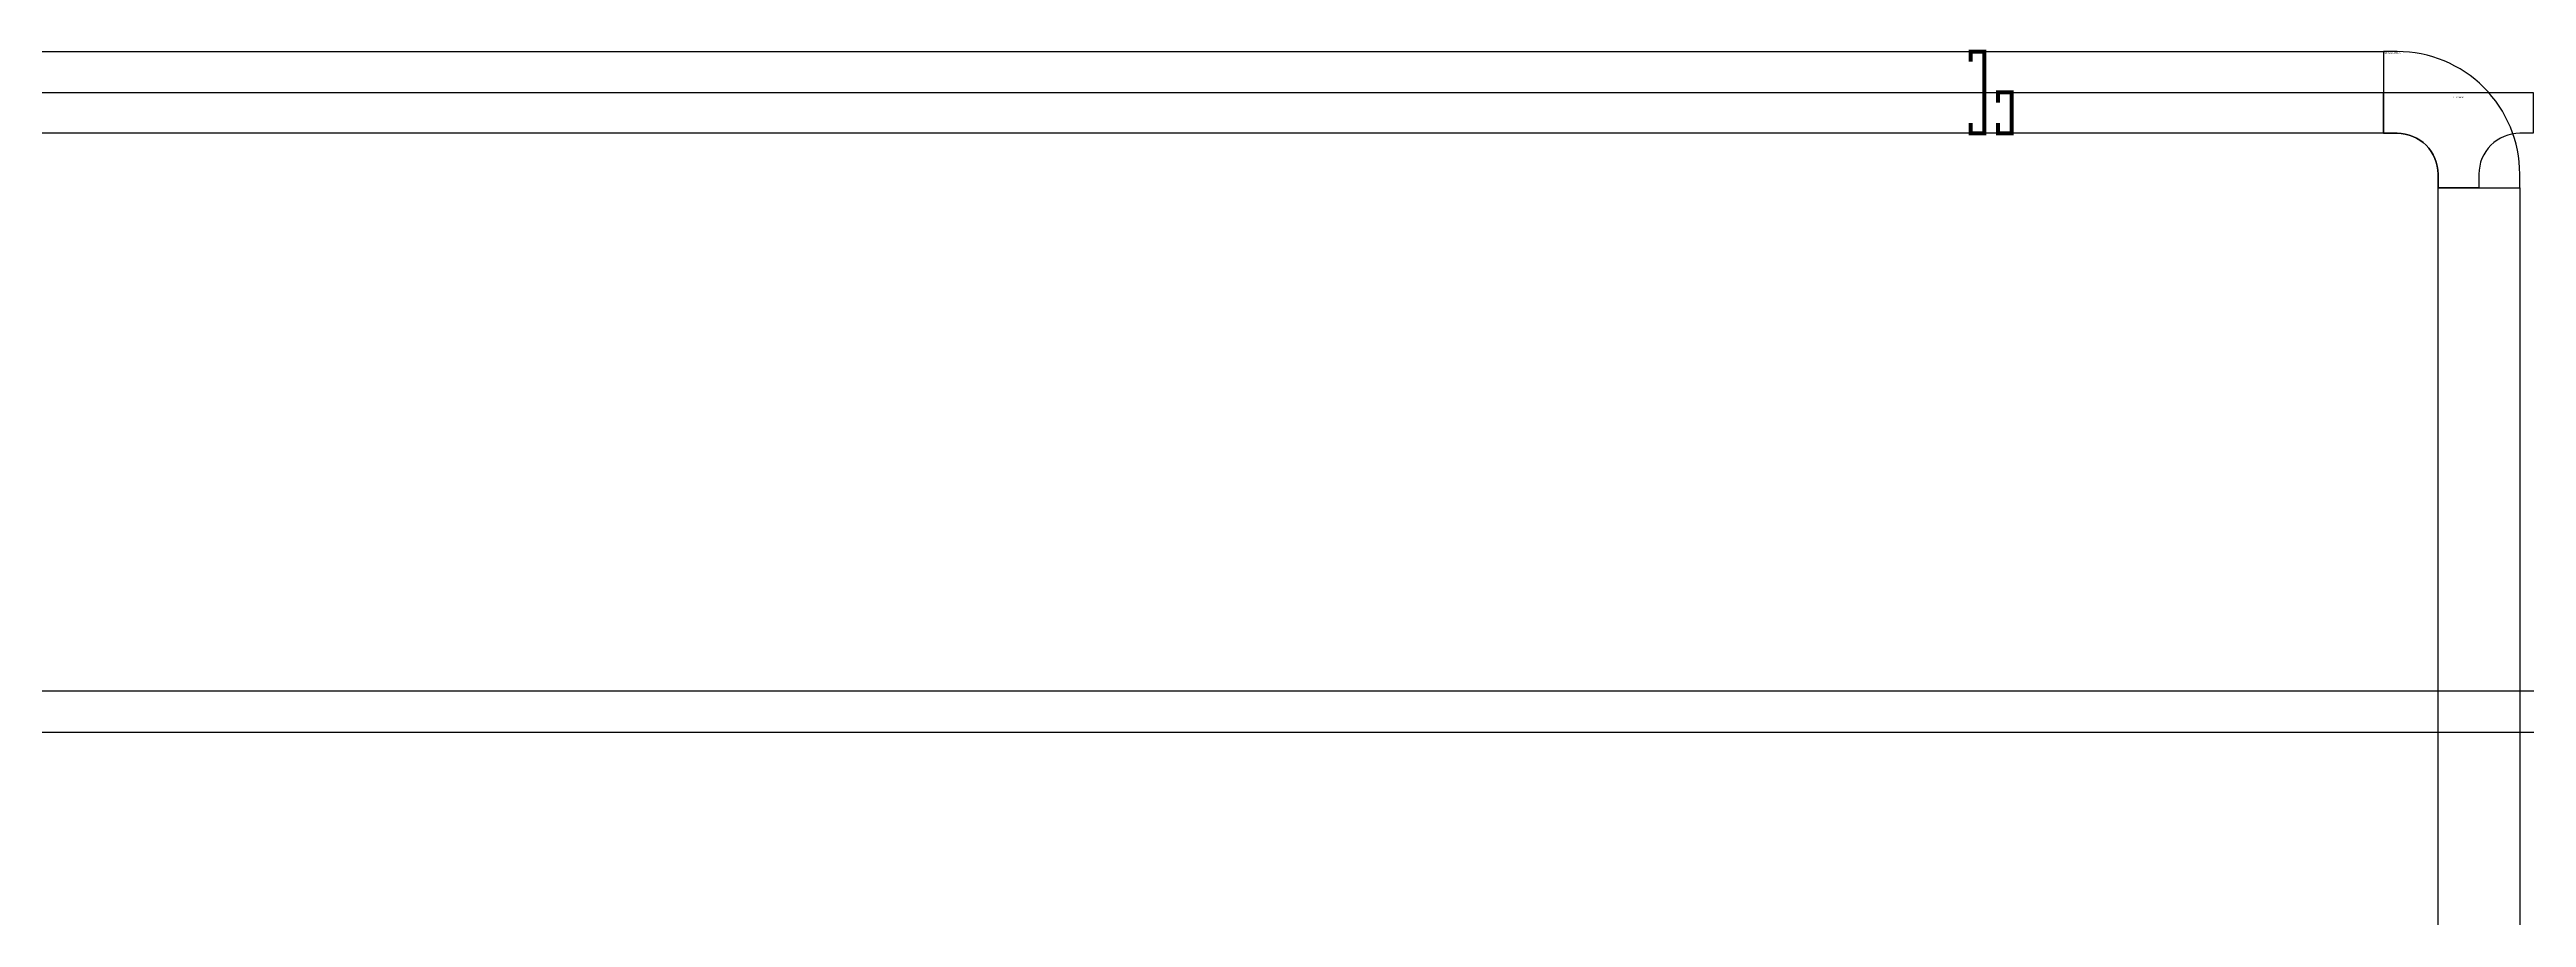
# Model space of a CAD drawing. Header units: millimetres. Extents: x 88028 to 500787, y -530175 to 1035835.
# Drawn here: x 136953 to 155154, y -249357 to -242980 of the extents above; entities that cross this region are included whole.
import ezdxf
from ezdxf.enums import TextEntityAlignment as Align

# ---------------------------------------------------------------- set-up
doc = ezdxf.new("R2010")
doc.units = ezdxf.units.MM
doc.header["$LTSCALE"] = 150
for name, color, linetype in [('-----26 Electrical Cable Tray', 200, 'Continuous'), ('-----26 Electrical Cable Tray_건물(UPS)', 100, 'Continuous'), ('-----26 Electrical Cable Tray_건물(일반)', 20, 'Continuous')]:
    doc.layers.add(name, color=color, linetype=linetype)
doc.styles.add('LGR', font='LGSmHaTR.ttf')
doc.styles.get("Standard").update_dxf_attribs({"font": ''})
doc.styles.get('Standard').set_extended_font_data('Dotum')

# ---------------------------------------------------------------- blocks, each defined once
blk = doc.blocks.new('*U26')
at = {"color": 0}
blk.add_lwpolyline([(-1100, 0), (-1000, 0, 0.414214), (-700, 300), (-700, 400), (-400, 400), (-400, 300, 0.414214), (-100, 0), (0, 0), (0, -300), (-1100, -300)], format="xyb", close=True, dxfattribs=at)
at = {"color": 0, "style": 'LGR'}
blk.add_text('W:300(TEE)', height=10, dxfattribs=at).set_placement((-550, -265), align=Align.MIDDLE)
blk = doc.blocks.new('*U8')
at = {"color": 0}
blk.add_lwpolyline([(0, 0), (-100, 0, -0.414214), (-400, 300), (-400, 400), (-1000, 400), (-1000, 300, 0.414214), (-100, -600), (0, -600)], format="xyb", close=True, dxfattribs=at)
blk.add_text('W:600(ELBOW 90)', height=10, dxfattribs=at).set_placement((-5, -590), align=Align.MIDDLE_RIGHT)

msp = doc.modelspace()

# ---------------------------------------------------------------- linework, layer by layer
at = {"layer": '-----26 Electrical Cable Tray'}
msp.add_lwpolyline([(118353, -247995), (169654, -247995), (169654, -247695), (118353, -247695)], close=True, dxfattribs=at)
at = {"layer": '-----26 Electrical Cable Tray_건물(UPS)', "elevation": 0}
msp.add_lwpolyline([(154104, -243295), (154104, -243595), (117804, -243595), (117804, -243295)], close=True, dxfattribs=at)
at = {"layer": '-----26 Electrical Cable Tray_건물(UPS)', "const_width": 30, "elevation": 0}
msp.add_lwpolyline([(151270, -243370), (151270, -243295), (151370, -243295), (151370, -243595), (151270, -243595), (151270, -243520)], dxfattribs=at)
at = {"layer": '-----26 Electrical Cable Tray_건물(일반)', "elevation": 0}
for points in [[(154104, -242995), (154104, -243595), (118104, -243595), (118104, -242995)], [(155104, -243995), (155104, -258045), (154504, -258045), (154504, -243995)]]:
    msp.add_lwpolyline(points, close=True, dxfattribs=at)
at = {"layer": '-----26 Electrical Cable Tray_건물(일반)', "const_width": 30, "elevation": 0}
msp.add_lwpolyline([(151070, -243070), (151070, -242995), (151170, -242995), (151170, -243595), (151070, -243595), (151070, -243520)], dxfattribs=at)

# ---------------------------------------------------------------- block references
at = {"layer": '-----26 Electrical Cable Tray_건물(UPS)', "rotation": 180}
msp.add_blockref('*U26', (154104, -243595), dxfattribs=at)
at = {"layer": '-----26 Electrical Cable Tray_건물(일반)', "rotation": 180}
msp.add_blockref('*U8', (154104, -243595), dxfattribs=at)

doc.saveas('drawing.dxf')
